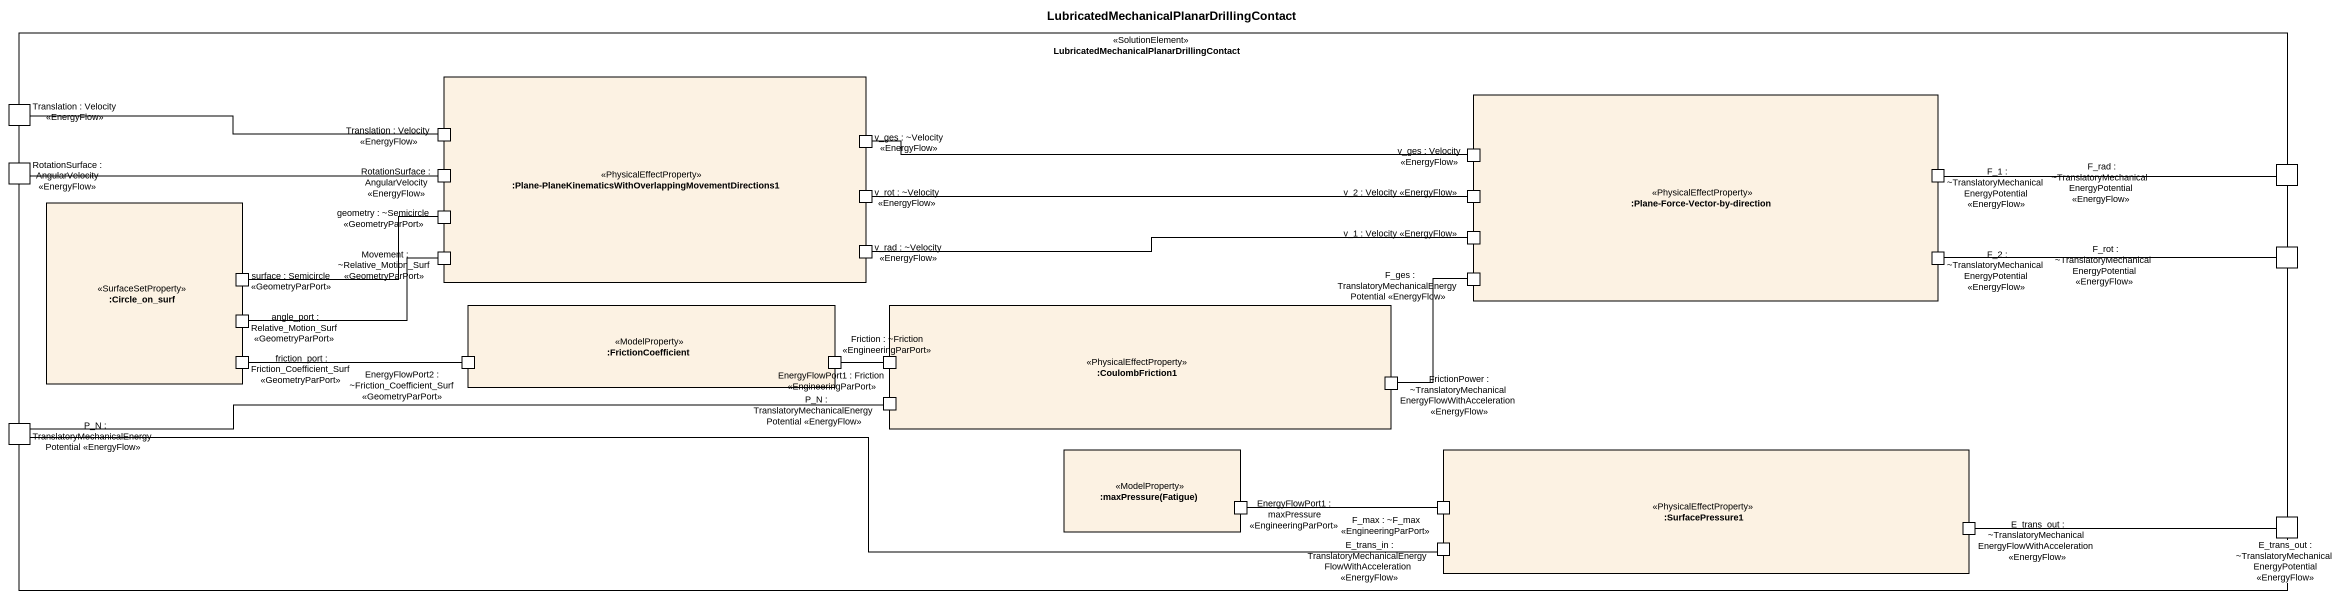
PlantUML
@startuml
title LubricatedMechanicalPlanarDrillingContact
rectangle "LubricatedMechanicalPlanarDrillingContact" as LubricatedMechanicalPlanarDr <<SolutionElement>> {
  rectangle ":Plane-PlaneKinematicsWithOverlappingMovementDirections1" as Plane_PlaneKinematicsWithOve <<PhysicalEffectProperty>> {
    port "Translation : Velocity <<EnergyFlow>>" as Translation_Velocity_2
    port "v_ges : ~Velocity <<EnergyFlow>>" as v_ges_Velocity_EnergyFlow
    port "RotationSurface : AngularVelocity <<EnergyFlow>>" as RotationSurface_2
    port "v_rot : ~Velocity <<EnergyFlow>>" as v_rot_Velocity_EnergyFlow
    port "geometry : ~Semicircle <<GeometryParPort>>" as geometry_Semicircle
    port "Movement : ~Relative_Motion_Surf <<GeometryParPort>>" as Movement_Relative_Motion
    port "v_rad : ~Velocity <<EnergyFlow>>" as v_rad_Velocity_EnergyFlow
  }
  port "Translation : Velocity <<EnergyFlow>>" as Translation_Velocity
  rectangle ":Plane-Force-Vector-by-direction" as Plane_Force_Vector_by <<PhysicalEffectProperty>> {
    port "v_ges : Velocity <<EnergyFlow>>" as v_ges_Velocity_EnergyFlow_2
    port "v_2 : Velocity <<EnergyFlow>>" as v_2_Velocity_EnergyFlow
    port "F_1 : ~TranslatoryMechanicalEnergyPotential <<EnergyFlow>>" as F_1_TranslatoryMechanicalEne
    port "v_1 : Velocity <<EnergyFlow>>" as v_1_Velocity_EnergyFlow
    port "F_ges : TranslatoryMechanicalEnergyPotential <<EnergyFlow>>" as F_ges_TranslatoryMechanicalE
    port "F_2 : ~TranslatoryMechanicalEnergyPotential <<EnergyFlow>>" as F_2_TranslatoryMechanicalEne
  }
  port "RotationSurface : AngularVelocity <<EnergyFlow>>" as RotationSurface
  port "F_rad : ~TranslatoryMechanicalEnergyPotential <<EnergyFlow>>" as F_rad_TranslatoryMechanicalE
  rectangle ":Circle_on_surf" as Circle_on_surf <<SurfaceSetProperty>> {
    port "surface : Semicircle <<GeometryParPort>>" as surface_Semicircle
    port "angle_port : Relative_Motion_Surf <<GeometryParPort>>" as angle_port_Relative_Motion
    port "friction_port : Friction_Coefficient_Surf <<GeometryParPort>>" as friction_port_Friction
  }
  port "F_rot : ~TranslatoryMechanicalEnergyPotential <<EnergyFlow>>" as F_rot_TranslatoryMechanicalE
  rectangle ":FrictionCoefficient" as FrictionCoefficient <<ModelProperty>> {
    port "EnergyFlowPort2 : ~Friction_Coefficient_Surf <<GeometryParPort>>" as EnergyFlowPort2_Friction
    port "EnergyFlowPort1 : Friction <<EngineeringParPort>>" as EnergyFlowPort1_Friction
  }
  rectangle ":CoulombFriction1" as CoulombFriction1 <<PhysicalEffectProperty>> {
    port "Friction : ~Friction <<EngineeringParPort>>" as Friction_Friction
    port "FrictionPower : ~TranslatoryMechanicalEnergyFlowWithAcceleration <<EnergyFlow>>" as FrictionPower
    port "P_N : TranslatoryMechanicalEnergyPotential <<EnergyFlow>>" as P_N_TranslatoryMechanicalEne_2
  }
  port "P_N : TranslatoryMechanicalEnergyPotential <<EnergyFlow>>" as P_N_TranslatoryMechanicalEne
  rectangle ":maxPressure(Fatigue)" as maxPressure_Fatigue <<ModelProperty>> {
    port "EnergyFlowPort1 : maxPressure <<EngineeringParPort>>" as EnergyFlowPort1_maxPressure
  }
  rectangle ":SurfacePressure1" as SurfacePressure1 <<PhysicalEffectProperty>> {
    port "F_max : ~F_max <<EngineeringParPort>>" as F_max_F_max
    port "E_trans_in : TranslatoryMechanicalEnergyFlowWithAcceleration <<EnergyFlow>>" as E_trans_in
    port "E_trans_out : ~TranslatoryMechanicalEnergyFlowWithAcceleration <<EnergyFlow>>" as E_trans_out
  }
  port "E_trans_out : ~TranslatoryMechanicalEnergyPotential <<EnergyFlow>>" as E_trans_out_2
}
Translation_Velocity_2 -left- Translation_Velocity
v_ges_Velocity_EnergyFlow_2 -left- v_ges_Velocity_EnergyFlow
RotationSurface_2 -left- RotationSurface
v_rot_Velocity_EnergyFlow -right- v_2_Velocity_EnergyFlow
F_1_TranslatoryMechanicalEne -right- F_rad_TranslatoryMechanicalE
geometry_Semicircle -left- surface_Semicircle
Movement_Relative_Motion -left- angle_port_Relative_Motion
v_rad_Velocity_EnergyFlow -right- v_1_Velocity_EnergyFlow
F_ges_TranslatoryMechanicalE -- FrictionPower
F_2_TranslatoryMechanicalEne -right- F_rot_TranslatoryMechanicalE
friction_port_Friction -right- EnergyFlowPort2_Friction
EnergyFlowPort1_Friction -right- Friction_Friction
P_N_TranslatoryMechanicalEne_2 -left- P_N_TranslatoryMechanicalEne
EnergyFlowPort1_maxPressure -right- F_max_F_max
E_trans_in -left- P_N_TranslatoryMechanicalEne
E_trans_out -right- E_trans_out_2
@enduml
